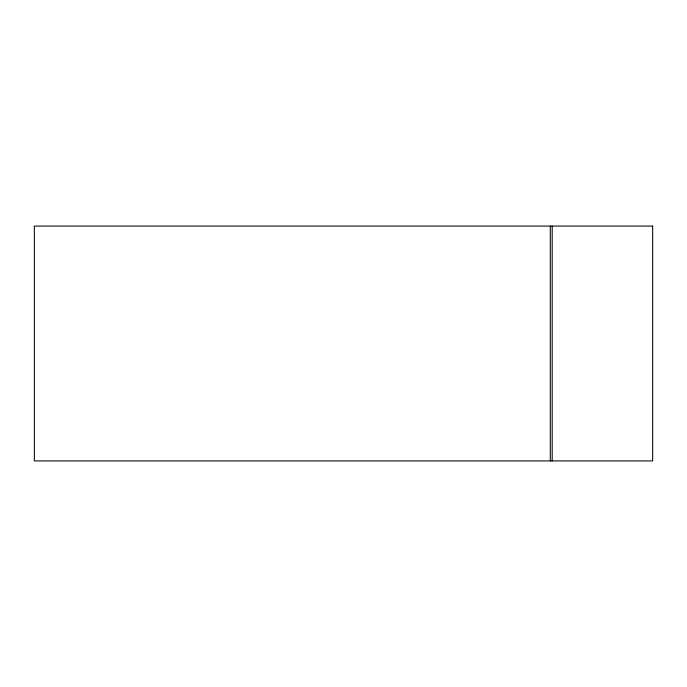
<?xml version="1.0" encoding="UTF-8"?>
<svg xmlns="http://www.w3.org/2000/svg" width="687" height="687" viewBox="0 0 687 687"><rect width="100%" height="100%" fill="white"/><g stroke="black" fill="none" stroke-linecap="round" stroke-linejoin="round"><path stroke-width="1.03" d="M552.193 226.083L552.193 460.917M550.296 226.083L550.296 460.917M652.65 226.083L34.35 226.083L34.35 460.917L652.65 460.917L652.65 226.083"/></g></svg>
